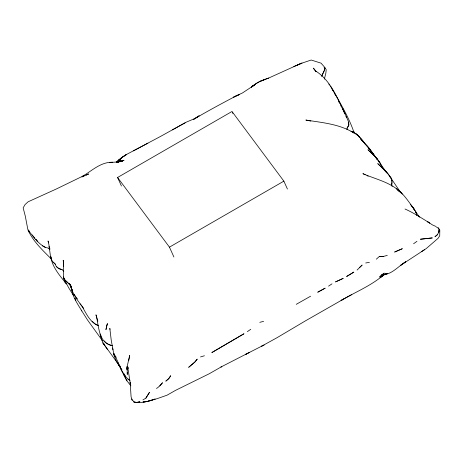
<?xml version="1.0" encoding="UTF-8"?>
<svg xmlns="http://www.w3.org/2000/svg" width="463" height="463" viewBox="0 0 463 463"><rect width="100%" height="100%" fill="white"/><g stroke="black" fill="none" stroke-linecap="round" stroke-linejoin="round"><path stroke-width="0.69" d="M63.657 263.794L63.651 266.601L63.228 260.27L63.657 263.794L63.529 277.111C64.733 281.128 68.703 282.87 70.885 286.157L69.438 283.391L71.591 288.582L70.335 284.867C72.054 292.824 76.904 299.654 81.801 305.904C86.089 313.092 89.839 322.358 98.254 325.57M127.157 368.554L127.157 369.943L127.012 367.055L129.698 355.439L128.743 360.561M391.605 185.669L391.86 182.596M63.668 276.915L63.553 278.251L65.891 283.043L64.855 280.885M127.238 372.333L127.296 374.445L127.105 367.026M438.727 232.368L438.959 229.885M126.92 369.086L127.169 366.476M346.978 129.524L347.152 128.164L348.923 125.039L348.616 121.914L342.77 108.44M324.36 79.127L325.871 73.038L326.207 69.734L325.171 68.073L324.059 67.714M324.823 68.015L324.181 70.816L321.762 75.926M321.64 76.314L324.314 70.515L324.957 67.604L321.062 63.159L311.194 60.028L300.753 63.529L268.679 78.056L259.662 81.5L255.929 83.699L251.316 87.218C256.213 82.628 262.428 80.163 268.679 78.056M346.984 128.326L348.737 125.224L348.483 122.301M145.932 398.122L149.445 392.369L145.816 398.203L142.957 399.87M159.804 385.951C166.854 377.38 158.34 388.353 156.413 388.347M438.721 228.508L439.798 230.076L439.723 235.823L438.096 238.295L426.238 248.579L400.379 265.507L405.785 261.711C397.966 266.451 391.675 274.947 381.715 274.796L379.602 277.065L384.261 273.106L382.762 274.096M357.089 270.051L362.147 265.044L359.572 267.469M117.208 162.195L120.397 159.22L117.139 162.154M121.312 157.929L117.342 161.489L121.914 157.646L118.933 159.961L121.312 157.929L126.671 154.382L160.516 136.44L185.102 122.799M376.338 259.176L379.481 256.334L383.439 256.427L379.452 256.352M437.269 234.805L434.948 236.79L437.338 234.776L438.866 232.061L439.103 229.503L438.166 227.593M116.722 161.813L119.576 159.422L118.933 159.961M413.586 243.746L416.943 241.333M253.874 85.256L251.536 86.87L255.003 84.648L242.49 92.947L233.67 97.085L239.649 94.452L236.252 95.748L237.235 95.337C222.541 103.099 207.835 110.941 193.575 119.39M250.738 329.315L247.352 331.653M385.766 273.841L380.418 277.464L383.474 275.097C370.857 285.908 355.243 292.118 341.057 300.475L351.793 294.578M328.556 286.134L331.971 283.86M421.452 251.687L424.467 249.736M194.061 119.078L199.165 115.791L194.715 118.626L195.045 118.459L186.525 122.041L172.392 129.86M343.795 298.953L305.626 320.749L277.024 337.706L261.717 346.139L264.153 345.016M121.439 186.039L117.579 177.485L231.992 111.49L283.865 181.143L287.43 189.043M117.579 177.485L169.446 247.138L283.865 181.143M296.233 304.336L310.604 296.216M117.561 162.125L119.986 160.771L117.272 162.363M262.075 345.971L245.633 354.357L249.482 352.436M133.402 150.863L147.9 143.206M116.664 162.391L117.88 161.761M117.77 162.322L120.947 160.719L117.77 162.322L118.684 162.108M247.942 353.176L220.973 367.003L221.835 366.574L209.195 373.768L175.489 390.39L167.074 395.182L157.015 398.707L148.137 401.184L155.111 399.048L150.614 400.657M81.87 177.028L88.664 173.966L86.297 175.031M297.234 65.121L301.98 63.095L293.808 66.568M383.619 274.31L382.426 274.773L387.554 273.616L381.715 274.796M259.662 81.5L264.234 79.752M117.625 162.328L118.91 161.847L117.029 162.224M119.894 161.749L124.032 160.25L119.83 161.72L122.533 161.055L118.268 161.9L116.757 162.015L121.584 161.234L118.268 161.9L109.662 162.49L112.445 162.235C100.801 162.004 92.16 170.529 82.848 176.137L84.723 175.199L56.579 188.875L28.156 201.775L25.112 204.513L23.15 207.875L25.268 216.013L27.907 229.781C33.058 236.292 37.885 243.66 45.565 247.433M200.52 356.938L204.432 355.758M383.341 256.45L387.288 255.397M259.789 322.341L263.609 321.334M150.556 400.674C145.179 401.786 139.375 403.406 133.981 402.254M365.741 262.972L369.393 262.365M143.217 402.023L147.141 401.554L143.084 402.023M310.841 121.08L305.875 120.05C322.15 122.62 339.506 124.049 353.801 132.898L351.023 131.185C356.875 133.205 360.862 138.113 364.416 142.905L360.741 139.189L369.891 149.103L374.069 155.556M133.766 401.786C135.121 403.834 144.936 400.235 136.747 402.469L134.044 401.78L132.296 399.963M63.772 271.353L62.106 269.622L58.714 268.627L56.341 266.642L55.23 264.223L52.823 261.925L51.312 259.274L50.49 256.404L48.887 244.441L48.036 240.98L48.742 242.826M97.867 321.195L95.974 314.84C99.157 325.807 97.965 342.967 112.399 345.682M108.643 344.524L112.069 345.577M62.106 269.622L58.969 268.609L56.718 266.786M405.027 209.01C413.685 212.847 421.671 218.114 429.728 223.073L427.667 221.783L432.575 224.983L436.215 226.592M119.905 365.718L118.713 365.174C116.416 361.586 114.344 357.621 113.881 353.321M98.602 325.686L95.43 324.227L92.114 321.287M365.197 174.782L362.905 173.654C375.082 179.019 388.868 181.832 399.089 190.808M436.609 227.235L438.05 228.028M42.474 245.859L45.333 247.45L49.009 248.232L50.01 249.135M108.961 344.622L106.287 342.996L104.123 340.89M366.997 175.506L368.143 176.224M314.776 70.486C328.076 78.328 334.911 92.658 341.347 105.946M127.91 379.081L129.924 380.401C121.219 374.781 119.089 362.095 113.713 353.668L114.969 355.416M315.234 70.816L316.148 71.476L313.439 68.073L314.441 69.884M358.374 136.284L361.273 139.062L364.856 143.53M358.119 135.514L355.486 133.46M419.432 217.101L411.989 206.22L414.032 208.94C408.609 201.729 403.69 193.754 396.206 188.453L398.932 190.82M116.225 357.17L114.072 355.422L111.247 340.328L109.824 328.377L109.991 329.425M51.115 258.759C42.521 250.182 33.22 241.443 28.116 230.25M48.754 248.249L49.703 249.071M100.014 333.991L101.924 340.363L103.012 343.025L104.071 343.963M397.786 190.258L398.753 191.132M398.093 190.264L400.049 192.047M392.132 186.444L391.75 185.269L392.051 181.594L391.466 178.353L386.258 171.541L377.762 163.636L384.255 169.661L382.305 167.67L379.874 162.472L376.436 157.871L367.975 149.711L373.629 155.302M53.21 262.081L55.612 264.373M66.458 283.975C59.999 275.89 52.469 267.429 50.704 256.872M376.06 158.074L377.467 159.538L376.292 158.184M80.018 303.797L83.687 308.341M64.484 279.241L63.553 278.251L68.929 288.206L73.548 295.55M120.23 366.794L118.713 365.174L120.137 366.771M119.743 366.117L103.012 343.025L104.563 344.75M385.922 171.756L382.513 168.138L388.278 174.221L401.016 192.99M365.573 144.439L364.63 143.38L370.105 149.572L375.487 157.136M368.82 148.397L369.734 149.427L368.849 148.409M34.76 238.121L32.202 234.944M368.878 148.484L369.775 149.532M36.033 239.655L37.81 241.732L35.964 239.521M366.297 144.913L369.711 148.964M386.171 172.028L387.062 173.104M376.726 158.473L386.605 172.641M376.303 158.23L377.501 159.741M75.973 297.043L77.5 298.971M410.403 204.438L413.968 208.94M102.526 340.832L87.495 319.956L81.297 310.135L81.76 310.922C77.743 304.122 72.87 297.396 71.672 289.41M328.788 84.052L329.662 85.169M29.568 231.569L28.312 230.001M66.221 281.035L70.92 285.862M399.835 191.578L400.651 192.631M130.896 385.864L126.955 380.829L120.745 368.994L118.024 362.778M390.066 177.051L391.339 178.77M370.597 150.649L371.419 151.76M361.348 139.571L362.558 141.221M371.754 151.806L376.818 158.792M372.489 152.865L375.522 157.189M401.161 192.446L402.289 194.119M378.149 160.597L379.753 162.895M103.012 343.025L107.671 349.71M413.644 208.906L414.836 210.7M330.536 86.292C339.13 101.466 348.836 116.583 354.236 133.234M332.145 89.249L332.92 90.447M74.051 294.15L75.591 296.557M124.981 375.505L125.704 376.639M418.61 215.799L419.287 216.875M340.641 105.5L342.643 108.857M334.986 94.215L335.658 95.482M123.308 373.901L126.955 380.829M121.294 368.398L121.914 369.578M74.942 298.432L75.839 300.192L74.977 298.479M123.673 373.172L124.263 374.37M128.523 368.409L127.655 366.615L130.543 385.17L130.155 382.415L131.087 396.762L131.903 399.789M342.892 109.384L343.627 110.964L342.591 108.741M415.357 210.873L416.584 213.565L416.741 215.498M415.433 211.736L416.202 213.426M101.015 336.225L100.419 334.384M28.92 231.5L29.476 232.727M232.293 112.15L232.883 113.464M169.446 247.138L173.909 257.011M343.72 111.253L344.848 113.765M345.977 116.282L346.544 117.538M343.87 111.49L344.97 113.967M49.043 246.507L49.854 248.33M338.632 101.061L339.437 103.272M71.562 287.888L71.099 286.626L71.528 288.715M381.344 165.754L382.131 167.982M71.858 289.132L72.506 291.129M64.791 280.989L65.381 282.922L64.71 280.566M50.895 256.629L51.543 258.898M71.904 289.109L72.425 290.938M353.848 131.428L354.224 133.211M391.565 180.055L391.796 181.34M112.619 348.014L112.931 349.814M131.926 398.927L132.111 400.258M64.473 279.114L64.594 280.346M106.745 325.796L105.934 329.685L107.381 323.568L106.745 325.796M170.679 375.806L168.81 378.595L165.823 381.159L168.659 378.717L170.679 375.806M197.163 359.184L194.819 362.095L188.655 367.327L194.697 362.188L197.163 359.184M126.208 154.659L122.417 157.113L126.671 154.382L126.208 154.659M353.79 272.14L346.712 276.434L353.79 272.14M243.891 333.811L211.915 352.522L243.891 333.811M325.084 288.189L317.815 292.165L325.084 288.189M343.112 278.402L335.6 281.886L343.112 278.402M402.237 248.741L394.713 252.011L402.237 248.741M432.21 237.93L420.497 239.215L432.21 237.93M359.496 136.816L356.024 134.027L359.496 136.816"/></g></svg>
